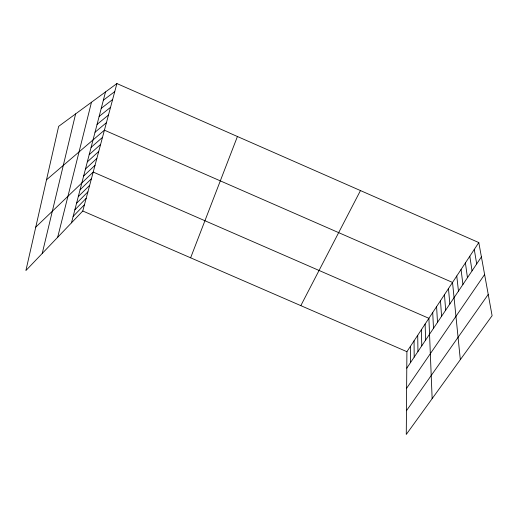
<?xml version="1.0" encoding="UTF-8"?>
<svg xmlns="http://www.w3.org/2000/svg" width="518" height="518" viewBox="0 0 518 518"><rect width="100%" height="100%" fill="white"/><g stroke="black" fill="none" stroke-linecap="round" stroke-linejoin="round"><path stroke-width="0.78" d="M410.463 362.684L410.463 346.283M478.8 242.566L406.908 351.683L406.274 434.44L492.1 315.702L478.8 242.566L116.906 83.56L58.644 126.36L25.9 270.545L82.783 211.001L116.906 83.56M42.23 253.444L75.622 113.889M57.673 237.289L91.485 102.234M71.465 222.844L105.51 91.932M190.624 257.802L237.425 136.512M300.822 305.633L360.463 190.572M406.779 368.175L481.403 256.902M406.63 388.26L484.608 274.521M406.455 410.716L488.228 294.425M73.142 216.401L84.466 204.701M74.838 209.881L86.176 198.329M76.554 203.276L87.898 191.88M78.296 196.587L89.646 185.353M80.057 189.821L91.414 178.749M35.755 227.13L93.208 172.06L428.898 318.311L432.148 398.64M83.644 176.023L95.021 165.294M85.47 168.991L96.853 158.443M87.322 161.869L98.711 151.509M89.2 154.655L100.589 144.483M91.097 147.345L102.493 137.374M46.503 179.804L104.422 130.173L452.525 282.439L460.327 359.654M95.034 132.213L106.436 122.662M97.073 124.378L108.476 115.048M99.139 116.433L110.541 107.33M101.23 108.379L112.633 99.514M103.354 100.214L114.756 91.589M82.783 211.001L406.908 351.683M474.274 249.43L476.69 263.934M469.807 256.209L472.04 270.862M465.404 262.898L467.456 277.7M461.052 269.496L462.93 284.447M456.766 276.01L458.469 291.103M448.465 288.604L449.844 303.962M444.457 294.69L445.681 310.172M440.494 300.705L441.569 316.304M436.583 306.643L437.509 322.358M432.711 312.516L433.501 328.334M425.123 324.035L425.628 340.067M421.393 329.701L421.769 345.83M417.709 335.288L417.955 351.515M414.063 340.818L414.186 357.135"/></g></svg>
